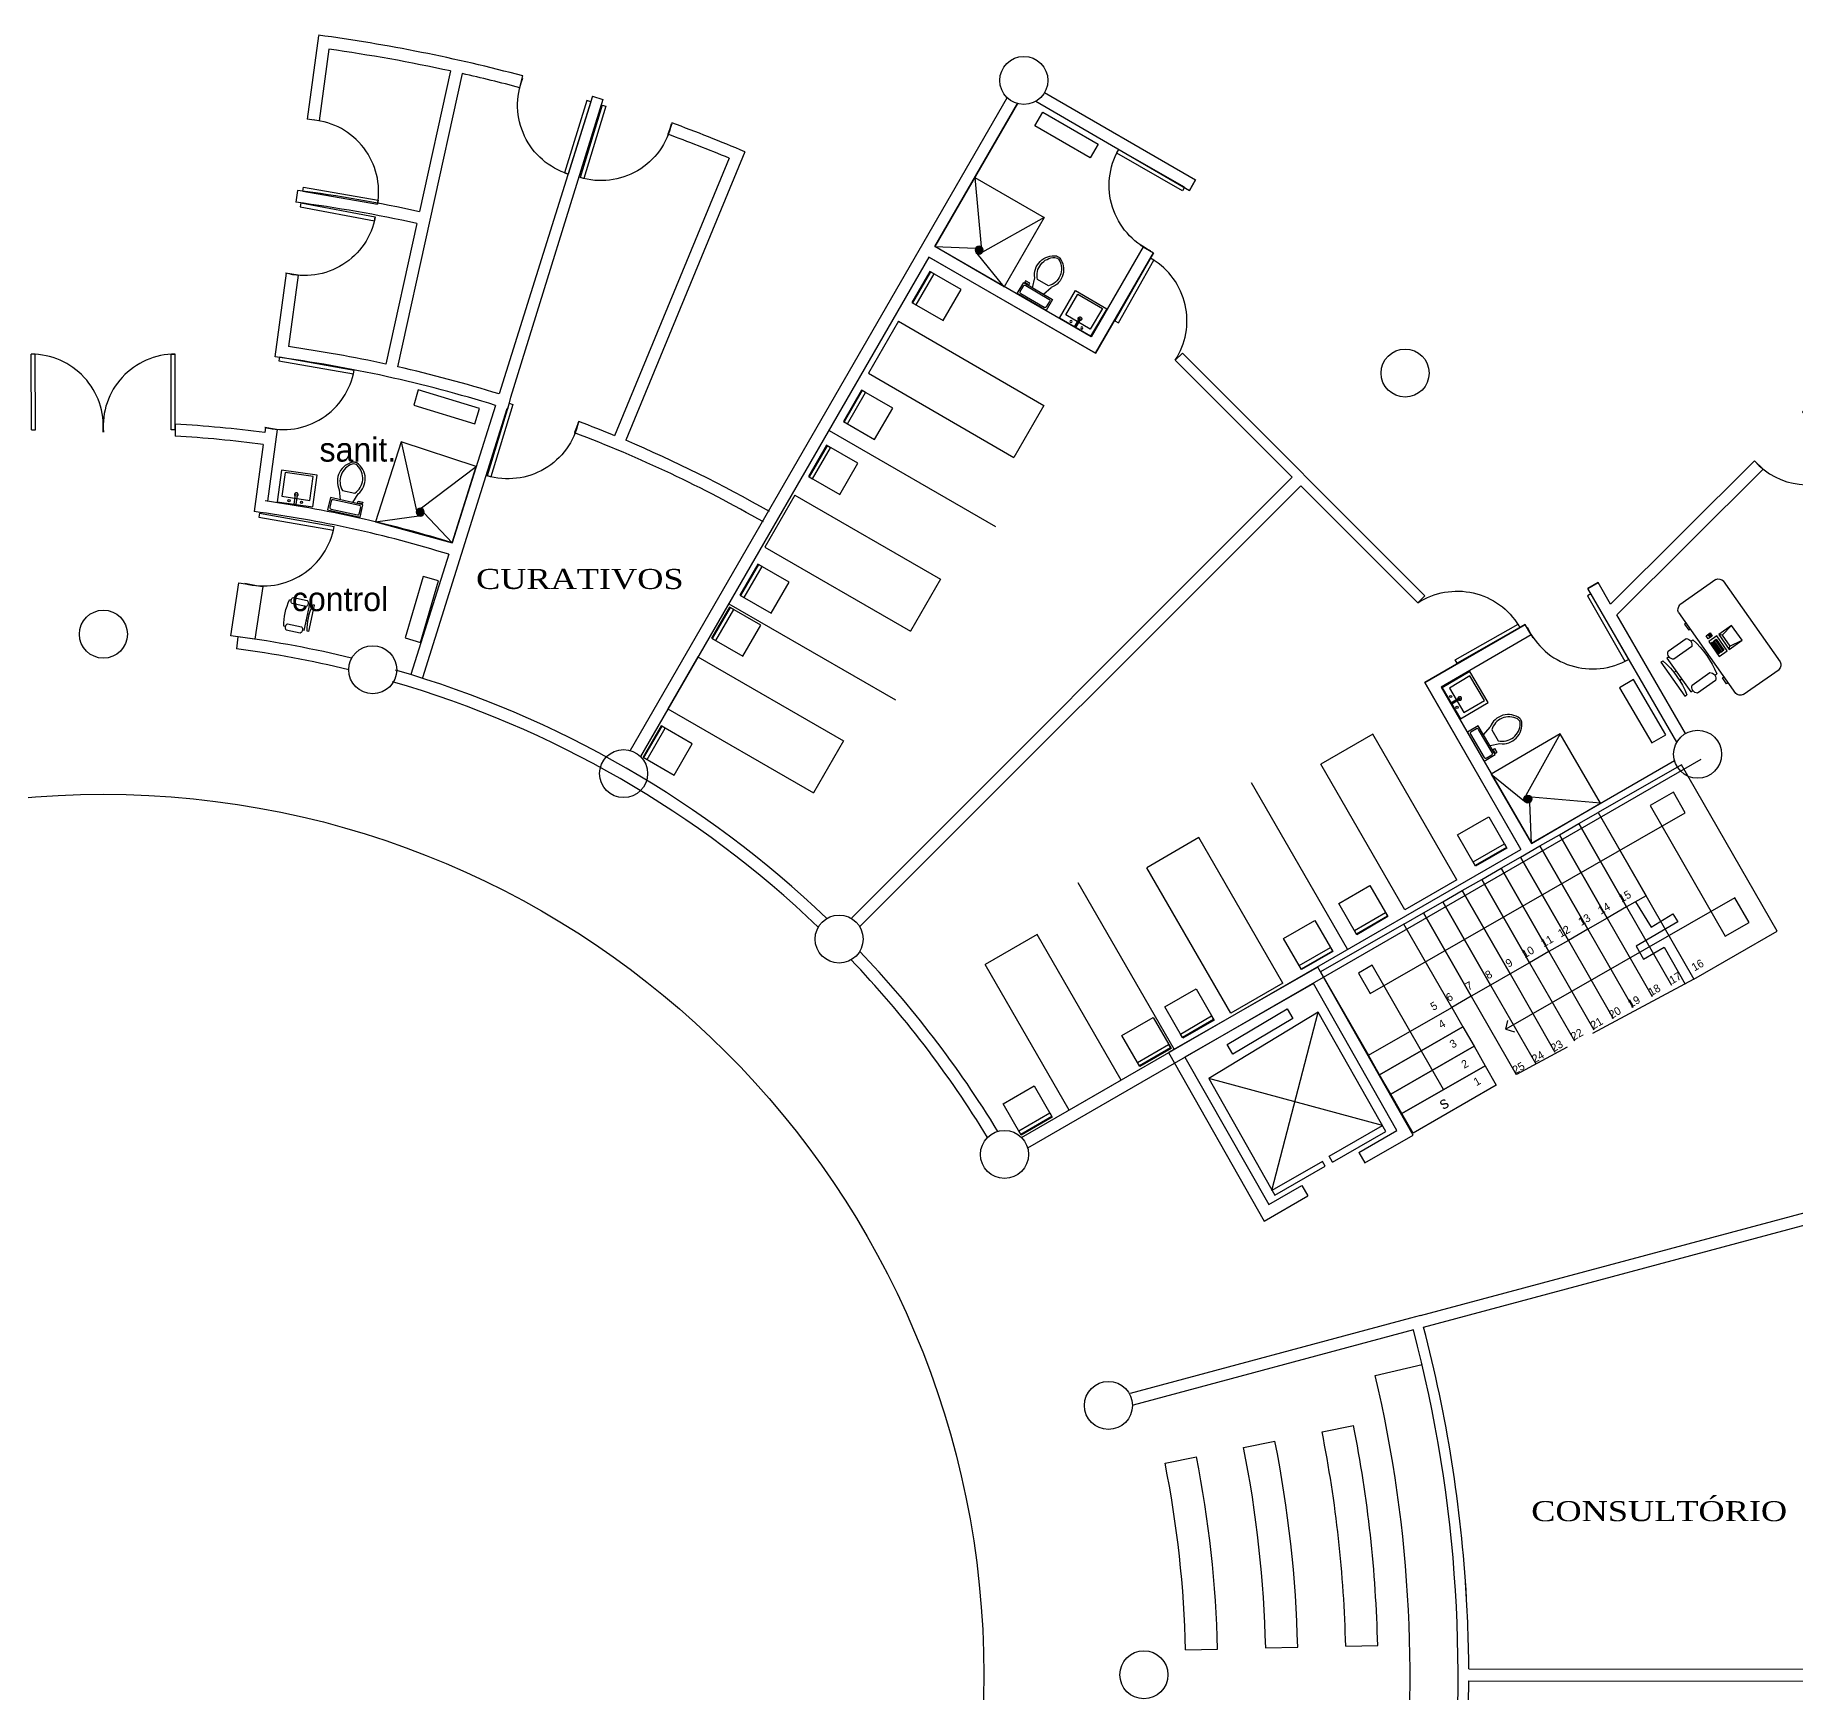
# Model space of a CAD drawing. Header units: millimetres. Extents: x 9 to 248, y 25 to 124.
# Drawn here: x 210.83 to 232.83, y 79.94 to 100.65 of the extents above; entities that cross this region are included whole.
import ezdxf

# ---------------------------------------------------------------- set-up
doc = ezdxf.new("R2010")
doc.units = ezdxf.units.MM
doc.header["$LTSCALE"] = 0.8
doc.header["$MEASUREMENT"] = 0
for name, pattern in [('ACAD_ISO02W100', [15, 12, -3]), ('ACAD_ISO08W100', [36, 24, -3, 6, -3]), ('DASHED2', [9.525, 6.35, -3.175])]:
    doc.linetypes.add(name, pattern=pattern)
for name, color, linetype in [('cancel', 2, 'Continuous'), ('COLUMNAS', 5, 'Continuous'), ('letrero', 4, 'Continuous'), ('MUEBLES', 2, 'Continuous'), ('MUROS', 6, 'Continuous')]:
    doc.layers.add(name, color=color, linetype=linetype)
doc.layers.add('LUMINARIAS', color=7, linetype='Continuous', lineweight=30)
doc.styles.add('Estilo 01', font='times.ttf', dxfattribs={"width": 1.2})
doc.styles.get("Standard").update_dxf_attribs({"font": 'bgothl.ttf'})
doc.linetypes.add('ZIGZAG', pattern='A,0.00254,-5.08,[131,ltypeshp.shx,S=5.08,R=0,X=-5.08,Y=0],-10.16,[131,ltypeshp.shx,S=5.08,R=180,X=5.08,Y=0],-5.08', length=20.32254)

# ---------------------------------------------------------------- blocks, each defined once
blk = doc.blocks.new('COLUMNA')
at = {"layer": 'COLUMNAS', "ltscale": 0.15}
blk.add_circle((78.551, 72.792), 0.3, dxfattribs=at)
blk = doc.blocks.new('elev.01')
at = {"layer": 'MUEBLES', "ltscale": 0.15}
for p, q in [((83.206, 70.564), (81.836, 69.737)), ((82.627, 68.336), (83.206, 70.564)), ((84.006, 69.146), (81.836, 69.737)), ((83.343, 68.763), (84.006, 69.146)), ((83.257, 68.699), (82.627, 68.336)), ((83.291, 68.639), (83.257, 68.699)), ((83.385, 68.69), (83.343, 68.763))]:
    blk.add_line(p, q, dxfattribs=at)
blk.add_lwpolyline([(82.067, 70.159), (82.817, 70.606), (82.889, 70.486), (82.139, 70.038)], close=True, dxfattribs=at)
for points in [[(83.385, 68.69), (84.049, 69.072), (83.206, 70.564)], [(81.836, 69.737), (82.661, 68.276), (83.291, 68.639)]]:
    blk.add_lwpolyline(points, dxfattribs=at)
at = {"layer": 'MUROS', "ltscale": 0.15}
for p, q in [((83.713, 68.811), (84.186, 69.084)), ((83.788, 68.681), (84.39, 69.029)), ((83.713, 68.811), (83.788, 68.681)), ((82.528, 67.954), (83.073, 68.268)), ((82.586, 68.16), (82.998, 68.398)), ((82.998, 68.398), (83.073, 68.268))]:
    blk.add_line(p, q, dxfattribs=at)
for points in [[(84.39, 69.029), (83.2, 71.127), (81.335, 70.058), (82.528, 67.954)], [(84.186, 69.084), (83.145, 70.923), (81.54, 70.002), (82.586, 68.16)]]:
    blk.add_lwpolyline(points, dxfattribs=at)
blk = doc.blocks.new('escalera02')
at = {"layer": 'MUEBLES', "ltscale": 0.15}
for p, q in [((87.643, 73.311), (87.353, 73.144)), ((87.79, 73.055), (87.643, 73.311)), ((83.854, 70.795), (87.79, 73.055)), ((87.353, 73.144), (88.288, 71.515)), ((88.411, 71.993), (85.55, 70.351)), ((88.587, 71.686), (88.411, 71.993)), ((88.288, 71.515), (88.587, 71.686)), ((83.879, 71.149), (83.707, 71.051)), ((83.707, 71.051), (83.854, 70.795)), ((84.771, 69.596), (83.879, 71.149)), ((85.55, 70.351), (85.575, 70.459)), ((85.55, 70.351), (85.656, 70.318))]:
    blk.add_line(p, q, dxfattribs=at)
at = {"layer": 'MUEBLES', "linetype": 'ACAD_ISO02W100', "ltscale": 0.15}
for p, q in [((86.815, 71.738), (87.376, 70.761)), ((87.058, 71.878), (87.619, 70.901)), ((86.573, 71.599), (87.134, 70.622)), ((86.087, 71.32), (86.648, 70.343)), ((86.33, 71.46), (86.891, 70.483)), ((85.844, 71.181), (86.405, 70.204)), ((85.358, 70.902), (85.919, 69.925)), ((85.601, 71.041), (86.162, 70.064)), ((87.899, 70.977), (85.68, 69.786)), ((85.116, 70.763), (85.677, 69.785))]:
    blk.add_line(p, q, dxfattribs=at)
at = {"layer": 'MUEBLES', "ltscale": 0.15}
for points in [[(87.899, 70.977), (88.939, 71.574), (87.744, 73.655), (86.704, 73.058)], [(87.301, 72.017), (87.058, 71.878), (86.461, 72.919), (86.704, 73.058)], [(87.058, 71.878), (86.815, 71.738), (86.218, 72.779), (86.461, 72.919)], [(86.573, 71.599), (86.33, 71.46), (85.732, 72.5), (85.975, 72.64)], [(86.815, 71.738), (86.573, 71.599), (85.975, 72.64), (86.218, 72.779)], [(86.33, 71.46), (86.087, 71.32), (85.489, 72.361), (85.732, 72.5)], [(85.844, 71.181), (85.601, 71.041), (85.004, 72.082), (85.247, 72.222)], [(86.087, 71.32), (85.844, 71.181), (85.247, 72.222), (85.489, 72.361)], [(85.358, 70.902), (85.116, 70.763), (84.518, 71.803), (84.761, 71.943)], [(85.601, 71.041), (85.358, 70.902), (84.761, 71.943), (85.004, 72.082)], [(85.116, 70.763), (84.873, 70.623), (84.275, 71.664), (84.518, 71.803)], [(83.832, 70.026), (84.873, 70.623), (84.275, 71.664), (83.235, 71.066)], [(83.972, 69.783), (83.832, 70.026), (84.873, 70.623), (85.012, 70.38)], [(84.111, 69.54), (83.972, 69.783), (85.012, 70.38), (85.152, 70.138)], [(84.25, 69.297), (84.111, 69.54), (85.152, 70.138), (85.291, 69.895)], [(84.39, 69.054), (84.25, 69.297), (85.291, 69.895), (85.43, 69.652)]]:
    blk.add_lwpolyline(points, close=True, dxfattribs=at)
at = {"layer": 'MUEBLES', "linetype": 'DASHED2', "ltscale": 0.15}
blk.add_lwpolyline([(87.169, 71.941), (87.366, 71.626), (87.635, 71.794), (87.699, 71.691), (87.175, 71.39), (87.268, 71.227), (87.527, 71.375), (87.791, 70.915)], dxfattribs=at)
at = {"layer": 'MUEBLES', "ltscale": 0.15, "attachment_point": 1, "rotation": 29.861}
for s, insert, char_height, width in [('14', (86.685, 71.867), 0.1, 0.4085), ('15', (86.947, 72.018), 0.1, 0.4085), ('13', (86.44, 71.726), 0.1, 0.4085), ('11', (85.973, 71.459), 0.1, 0.4085), ('12', (86.186, 71.581), 0.1, 0.4085), ('10', (85.736, 71.322), 0.1, 0.4085), ('8', (85.277, 71.059), 0.1, 0.2575), ('9', (85.531, 71.205), 0.1, 0.2575), ('17', (87.576, 70.998), 0.1, 0.4085), ('16', (87.855, 71.158), 0.1, 0.4085), ('7', (85.032, 70.918), 0.1, 0.2575), ('18', (87.314, 70.848), 0.1, 0.4085), ('5', (84.592, 70.666), 0.1, 0.2575), ('6', (84.786, 70.777), 0.1, 0.2575), ('20', (86.821, 70.565), 0.1, 0.4085), ('19', (87.06, 70.702), 0.1, 0.4085), ('4', (84.692, 70.441), 0.1, 0.2575), ('21', (86.593, 70.433), 0.1, 0.4085), ('3', (84.833, 70.195), 0.1, 0.2575), ('23', (86.096, 70.149), 0.1, 0.4085), ('22', (86.347, 70.293), 0.1, 0.4085), ('2', (84.979, 69.942), 0.1, 0.2575), ('24', (85.86, 70.013), 0.1, 0.4085), ('1', (85.132, 69.725), 0.1, 0.2575), ('25', (85.618, 69.874), 0.1, 0.4085), ('s', (84.69, 69.471), 0.15, 0.2575)]:
    blk.add_mtext(s, dxfattribs=dict(at, insert=insert, char_height=char_height, width=width))
blk = doc.blocks.new('CAMA')
at = {"layer": 'MUEBLES', "ltscale": 0.15}
for p, q in [((245.018, 69.714), (246.068, 71.533)), ((246.068, 71.533), (246.718, 71.158)), ((245.668, 69.339), (246.718, 71.158)), ((245.018, 69.714), (245.668, 69.339))]:
    blk.add_line(p, q, dxfattribs=at)
blk = doc.blocks.new('SILLA')
at = {"layer": 'MUEBLES', "ltscale": 0.15}
for points in [[(245.006, 69.762), (245.231, 70.152), (244.841, 70.377), (244.616, 69.987)], [(245.035, 69.814), (244.646, 70.039), (244.621, 69.995), (245.01, 69.77)]]:
    blk.add_lwpolyline(points, close=True, dxfattribs=at)
blk = doc.blocks.new('p.01')
at = {"layer": 'MUEBLES', "ltscale": 0.15}
for p, q in [((245.802, 88.045), (244.982, 87.572)), ((245.802, 88.045), (245.777, 88.088)), ((244.959, 87.616), (244.982, 87.572))]:
    blk.add_line(p, q, dxfattribs=at)
blk.add_lwpolyline([(245.777, 88.088), (244.959, 87.616)], dxfattribs=at)
blk.add_arc((245.762, 88.022), 0.9, 115.2198, 210, dxfattribs=at)
at = {"layer": 'MUROS', "ltscale": 0.15}
blk.add_line((245.247, 88.764), (245.377, 88.839), dxfattribs=at)
blk = doc.blocks.new('puertas')
at = {"layer": 'MUEBLES', "ltscale": 0.15}
for p, q in [((314.409, 92.195), (314.457, 92.21)), ((314.409, 92.195), (314.682, 91.289)), ((314.729, 91.305), (314.682, 91.289))]:
    blk.add_line(p, q, dxfattribs=at)
blk.add_lwpolyline([(314.457, 92.21), (314.729, 91.305)], dxfattribs=at)
blk.add_arc((314.422, 92.151), 0.9, 286.7465, 21.5267, dxfattribs=at)
blk = doc.blocks.new('pu.01')
at = {"layer": 'MUEBLES', "ltscale": 0.15}
for p, q in [((319.646, 89.039), (319.596, 89.04)), ((319.598, 88.094), (319.596, 89.04)), ((321.345, 89.04), (321.395, 89.041)), ((321.395, 88.095), (321.395, 89.041)), ((319.598, 88.094), (319.648, 88.094)), ((321.395, 88.095), (321.345, 88.095))]:
    blk.add_line(p, q, dxfattribs=at)
for points in [[(319.648, 88.094), (319.646, 89.039)], [(321.345, 88.095), (321.345, 89.04)]]:
    blk.add_lwpolyline(points, dxfattribs=at)
for centre, start, end in [((319.597, 88.14), 355.3312, 90.1113), ((321.395, 88.141), 89.9467, 184.7269)]:
    blk.add_arc(centre, 0.9, start, end, dxfattribs=at)
blk = doc.blocks.new('reg.')
at = {"layer": 'cancel', "ltscale": 0.15}
for p, q in [((306.216, 99.43), (305.879, 99.014)), ((305.869, 98.991), (305.904, 98.931)), ((305.876, 98.999), (305.915, 98.932)), ((305.884, 99.006), (305.924, 98.936)), ((305.893, 99.009), (305.932, 98.943)), ((305.904, 99.011), (305.938, 98.951)), ((305.916, 99.009), (305.943, 98.963)), ((306.718, 98.565), (305.947, 98.996)), ((305.351, 98.928), (305.861, 98.946)), ((305.853, 98.063), (305.929, 98.928)), ((305.865, 98.979), (305.891, 98.933))]:
    blk.add_line(p, q, dxfattribs=at)
blk.add_lwpolyline([(306.718, 98.565), (306.216, 99.43), (305.351, 98.928), (305.853, 98.063)], close=True, dxfattribs=at)
for radius in [0.05, 0.04]:
    blk.add_circle((305.904, 98.971), radius, dxfattribs=at)
blk = doc.blocks.new('Toilet - top')
for p, q in [((-10, -8.5), (-8, -8.5)), ((-10, -9.5), (-10, -8.5)), ((-7, -9.5), (-10, -9.5)), ((-8, -8.5), (-8, -8)), ((-7, -8), (-7, -9.5)), ((-4, -8), (-6, -14)), ((4, -8), (6, -14)), ((9.5, -6), (9.5, -2)), ((4, -14), (-4, -14))]:
    blk.add_line(p, q)
blk.add_lwpolyline([(10.5, -8), (10.5, 0), (-10.5, 0), (-10.5, -8)], close=True)
for points in [[(-9.5, -2), (-9.5, -6)], [(8.5, -1), (-8.5, -1)], [(-8.5, -7), (8.5, -7)]]:
    blk.add_lwpolyline(points)
for centre, radius, start, end in [((-8.6, -1.9), 0.884, 81.8699, 188.1301), ((-8.6, -6.1), 0.884, 171.8699, 278.1301), ((8.6, -1.9), 0.884, 351.8699, 98.1301), ((8.6, -6.1), 0.884, 261.8699, 8.1301), ((3.5, -21.6), 12.2, 141.4691, 247.9714), ((4.2, -21.8), 11.3, 136.3677, 238.9468), ((-3.5, -21.6), 12.2, 292.0284, 38.5307), ((-4.2, -21.8), 11.3, 301.053, 43.6321), ((0, -27.9), 4, 245.7318, 294.2682), ((0, -29), 4, 254.8605, 285.1395)]:
    blk.add_arc(centre, radius, start, end)
blk = doc.blocks.new('lav.')
at = {"layer": 'MUEBLES', "ltscale": 0.15}
for points in [[(283.552, 48.153), (284.002, 48.153), (284.002, 48.553), (283.552, 48.553)], [(283.599, 48.178), (283.955, 48.178), (283.955, 48.477), (283.599, 48.477)], [(283.767, 48.553), (283.788, 48.553), (283.788, 48.431), (283.767, 48.431)]]:
    blk.add_lwpolyline(points, close=True, dxfattribs=at)
for centre in [(283.699, 48.517), (283.856, 48.517)]:
    blk.add_circle(centre, 0.0136, dxfattribs=at)
at = {"layer": 'MUEBLES', "linetype": 'ACAD_ISO08W100', "ltscale": 0.15}
blk.add_arc((283.777, 48.431), 0.0229, 118.3923, 61.6077, dxfattribs=at)
blk = doc.blocks.new('banca')
at = {"layer": 'cancel', "ltscale": 0.15}
blk.add_lwpolyline([(306.602, 97.421), (306.702, 97.248), (307.394, 97.65), (307.293, 97.823)], close=True, dxfattribs=at)
blk = doc.blocks.new('PUERTA22')
at = {"layer": 'MUEBLES', "ltscale": 0.15}
blk.add_lwpolyline([(245.042, 89.518), (244.592, 90.298), (244.549, 90.273), (244.999, 89.493)], close=True, dxfattribs=at)
blk.add_arc((244.999, 89.493), 0.9, 26.3729, 118.4089, dxfattribs=at)
blk = doc.blocks.new('reg01')
at = {"layer": 'cancel', "ltscale": 0.15}
for p, q in [((316.778, 87.945), (316.586, 87.083)), ((315.84, 87.634), (316.523, 87.115)), ((316.551, 87.03), (316.527, 87.106)), ((316.561, 87.034), (316.536, 87.108)), ((316.569, 87.041), (316.547, 87.107)), ((316.139, 86.684), (316.491, 87.052)), ((316.519, 87.033), (316.502, 87.084)), ((316.531, 87.029), (316.509, 87.095)), ((316.542, 87.028), (316.517, 87.102)), ((317.1, 86.947), (316.555, 87.02)), ((316.576, 87.052), (316.559, 87.102))]:
    blk.add_line(p, q, dxfattribs=at)
blk.add_lwpolyline([(316.778, 87.945), (317.1, 86.947), (316.139, 86.684), (315.839, 87.638)], close=True, dxfattribs=at)
for radius in [0.05, 0.04]:
    blk.add_circle((316.539, 87.068), radius, dxfattribs=at)
blk = doc.blocks.new('Chair - Desk')
at = {"linetype": 'Continuous'}
for p, q in [((-8.5, 0), (-8.5, -1)), ((-8.5, 0), (8.5, 0)), ((8.5, 0), (8.5, -1)), ((-10.5, -5), (-10.5, -14)), ((-8.5, -3), (-8.5, -4)), ((-8.5, -3), (8.5, -3)), ((-6.5, -14), (-6.5, -5)), ((-2, -3), (-2, -1.9355)), ((2, -1.9576), (2, -3)), ((6.5, -5), (6.5, -14)), ((8.5, -3), (8.5, -4)), ((10.5, -14), (10.5, -5)), ((-8.5, -15), (-8.5, -16)), ((8.5, -15), (8.5, -16))]:
    blk.add_line(p, q, dxfattribs=at)
for centre, radius, start, end in [((-8.5, -6.5), 2.5, 36.8699, 143.1301), ((0, 34.625), 36.625, 256.5803, 283.4197), ((8.5, -6.5), 2.5, 36.8699, 143.1301), ((-8.5, -12.5), 2.5, 216.8699, 323.1301), ((0, 19.625), 36.625, 256.5803, 283.4197), ((8.5, -12.5), 2.5, 216.8699, 323.1301)]:
    blk.add_arc(centre, radius, start, end, dxfattribs=at)
blk = doc.blocks.new('escr')
at = {"linetype": 'Continuous'}
for p, q in [((-0.76, -0.213), (-0.76, 0.336)), ((-0.692, 0.404), (0.543, 0.404)), ((0.611, 0.336), (0.611, -0.213)), ((-0.198, -0.03), (-0.198, 0.168)), ((-0.168, 0), (-0.198, 0.168)), ((-0.198, 0.168), (0.03, 0.168)), ((-0.198, -0.03), (-0.168, 0)), ((0, 0), (-0.168, 0)), ((0.03, 0.168), (0, 0)), ((0, 0), (0.03, -0.03)), ((0.03, 0.168), (0.03, -0.03)), ((0.03, -0.03), (-0.198, -0.03)), ((-0.198, -0.061), (0.03, -0.061)), ((-0.198, -0.183), (-0.198, -0.061)), ((0.03, -0.183), (-0.198, -0.183)), ((0, -0.091), (-0.168, -0.091)), ((-0.168, -0.091), (-0.168, -0.137)), ((0, -0.107), (-0.168, -0.107)), ((-0.168, -0.122), (0, -0.122)), ((-0.168, -0.137), (0, -0.137)), ((0, -0.152), (-0.168, -0.152)), ((-0.168, -0.152), (-0.168, -0.168)), ((-0.168, -0.168), (0, -0.168)), ((0, -0.137), (0, -0.091)), ((0, -0.168), (0, -0.152)), ((0.03, -0.061), (0.03, -0.183)), ((0.061, -0.107), (0.061, -0.168)), ((0.107, -0.107), (0.061, -0.107)), ((0.061, -0.168), (0.107, -0.168)), ((0.069, -0.122), (0.069, -0.137)), ((0.099, -0.122), (0.069, -0.122)), ((0.069, -0.137), (0.099, -0.137)), ((0.084, -0.122), (0.084, -0.137)), ((0.099, -0.137), (0.099, -0.122)), ((0.107, -0.168), (0.107, -0.107)), ((0.543, -0.282), (-0.692, -0.282)), ((-0.532, -0.282), (-0.532, -0.305)), ((-0.532, -0.305), (-0.44, -0.305)), ((-0.44, -0.305), (-0.44, -0.282)), ((-0.418, -0.393), (-0.418, -0.667)), ((-0.357, -0.362), (-0.357, -0.332)), ((-0.296, -0.667), (-0.296, -0.393)), ((0.1, -0.393), (0.1, -0.667)), ((0.161, -0.362), (0.161, -0.332)), ((0.222, -0.667), (0.222, -0.393)), ((0.291, -0.305), (0.291, -0.282)), ((0.383, -0.305), (0.291, -0.305)), ((0.383, -0.282), (0.383, -0.305)), ((-0.357, -0.728), (-0.357, -0.698)), ((0.161, -0.728), (-0.357, -0.728)), ((-0.357, -0.82), (-0.357, -0.789)), ((0.161, -0.82), (-0.357, -0.82)), ((-0.159, -0.76), (-0.159, -0.728)), ((-0.037, -0.728), (-0.037, -0.761)), ((0.161, -0.728), (0.161, -0.698)), ((0.161, -0.82), (0.161, -0.789))]:
    blk.add_line(p, q, dxfattribs=at)
for centre, radius, start, end in [((-0.68, 0.324), 0.0808, 98.1301, 171.8699), ((0.531, 0.324), 0.0808, 8.1301, 81.8699), ((-0.68, -0.202), 0.0808, 188.1301, 261.8699), ((0.531, -0.202), 0.0808, 278.1301, 351.8699), ((-0.357, -0.439), 0.0762, 36.8699, 143.1301), ((-0.098, -1.418), 1.116, 76.5803, 103.4197), ((0.161, -0.439), 0.0762, 36.8699, 143.1301), ((-0.357, -0.621), 0.0762, 216.8699, 323.1301), ((-0.098, -1.875), 1.116, 76.5803, 103.4197), ((0.161, -0.621), 0.0762, 216.8699, 323.1301)]:
    blk.add_arc(centre, radius, start, end, dxfattribs=at)
blk = doc.blocks.new('p')
at = {"layer": 'MUEBLES', "ltscale": 0.15}
for p, q in [((341.747, 97.963), (341.706, 97.935)), ((341.747, 97.963), (342.279, 97.181)), ((342.237, 97.154), (342.279, 97.181))]:
    blk.add_line(p, q, dxfattribs=at)
blk.add_lwpolyline([(341.706, 97.935), (342.237, 97.154)], dxfattribs=at)
blk.add_arc((341.773, 97.925), 0.9, 221.9623, 304.191, dxfattribs=at)

msp = doc.modelspace()

# ---------------------------------------------------------------- linework, layer by layer
at = {"layer": 'cancel', "ltscale": 0.15}
for p, q in [((227.577, 83.906), (228.161, 84.044)), ((226.911, 83.201), (227.304, 83.279)), ((225.931, 83.005), (226.323, 83.083)), ((224.95, 82.81), (225.342, 82.888)), ((226.207, 80.501), (226.607, 80.51)), ((227.207, 80.524), (227.607, 80.533)), ((225.207, 80.478), (225.607, 80.487))]:
    msp.add_line(p, q, dxfattribs=at)
for radius, start, end in [(16.326, 331.7572, 13.2442), (15.526, 1.3224, 11.271), (15.926, 1.3224, 11.2711), (14.526, 1.3224, 11.271), (14.926, 1.3224, 11.271), (13.526, 1.3225, 11.271), (13.926, 1.3224, 11.271)]:
    msp.add_arc((211.685, 80.166), radius, start, end, dxfattribs=at)
at = {"layer": 'MUEBLES', "linetype": 'ZIGZAG', "ltscale": 0.01}
for p, q in [((220.752, 95.711), (222.831, 94.511)), ((219.502, 93.546), (221.581, 92.346)), ((227.231, 89.232), (226.031, 91.311)), ((225.066, 87.982), (223.866, 90.061))]:
    msp.add_line(p, q, dxfattribs=at)
at = {"layer": 'MUEBLES', "ltscale": 0.15}
msp.add_lwpolyline([(213.579, 93.104), (213.28, 93.146), (213.378, 93.806), (213.676, 93.763)], close=True, dxfattribs=at)
at = {"layer": 'MUROS', "ltscale": 0.15}
for p, q in [((214.372, 100.642), (214.232, 99.601)), ((214.501, 100.475), (214.38, 99.581)), ((216.202, 100.319), (216.202, 100.319)), ((216.169, 100.17), (215.362, 96.508)), ((216.023, 100.202), (215.635, 98.445)), ((216.888, 99.994), (216.927, 100.14)), ((217.797, 99.889), (216.629, 96.168)), ((217.797, 99.889), (217.927, 99.848)), ((222.976, 99.871), (218.266, 91.713)), ((217.927, 99.848), (216.772, 96.123)), ((222.073, 98.008), (223.106, 99.796)), ((223.106, 99.796), (222.073, 98.008)), ((214.38, 99.581), (214.232, 99.601)), ((218.786, 99.542), (218.736, 99.412)), ((219.504, 99.113), (218.073, 95.646)), ((219.699, 99.194), (218.212, 95.588)), ((225.126, 98.786), (225.256, 98.711)), ((225.256, 98.711), (225.331, 98.841)), ((214.111, 98.711), (214.091, 98.563)), ((215.603, 98.298), (215.216, 96.54)), ((224.081, 96.676), (224.806, 97.932)), ((224.676, 98.007), (224.806, 97.932)), ((213.971, 97.675), (213.83, 96.63)), ((214.119, 97.651), (213.96, 97.677)), ((221.997, 97.876), (218.396, 91.638)), ((222.002, 97.876), (224.081, 96.676)), ((214.119, 97.651), (213.999, 96.759)), ((225.078, 96.588), (225.166, 96.677)), ((226.54, 95.126), (225.078, 96.588)), ((228.197, 93.646), (225.166, 96.677)), ((216.727, 95.98), (215.672, 92.619)), ((216.584, 96.025), (216.045, 94.307)), ((216.772, 96.123), (216.733, 95.978)), ((212.583, 95.79), (212.583, 95.64)), ((213.711, 95.748), (213.702, 95.686)), ((213.703, 95.749), (213.859, 95.725)), ((213.859, 95.725), (213.738, 94.826)), ((217.626, 95.824), (217.572, 95.684)), ((213.682, 95.537), (213.569, 94.698)), ((230.516, 93.542), (232.314, 95.33)), ((232.423, 95.228), (232.314, 95.33)), ((232.423, 95.228), (232.314, 95.33)), ((221.037, 89.624), (226.54, 95.126)), ((230.594, 93.408), (232.423, 95.228)), ((221.143, 89.517), (226.646, 95.02)), ((228.108, 93.558), (226.646, 95.02)), ((216, 94.164), (215.529, 92.663)), ((213.6, 93.77), (213.453, 93.799)), ((230.231, 93.736), (230.361, 93.811)), ((230.306, 93.606), (230.231, 93.736)), ((228.108, 93.558), (228.197, 93.646)), ((228.196, 92.561), (229.451, 93.286)), ((229.526, 93.156), (229.451, 93.286)), ((213.367, 93.134), (213.347, 92.984)), ((229.396, 90.482), (228.196, 92.561)), ((231.642, 91.601), (223.233, 86.746)), ((229.528, 90.554), (231.315, 91.586)), ((223.158, 86.876), (229.396, 90.477)), ((228.142, 84.653), (233.593, 86.114)), ((228.181, 84.508), (233.632, 85.969)), ((228.015, 84.619), (224.513, 83.681)), ((228.054, 84.474), (224.552, 83.536)), ((228.142, 84.653), (228.015, 84.619)), ((228.745, 80.241), (234.386, 80.236)), ((228.745, 80.091), (234.386, 80.086))]:
    msp.add_line(p, q, dxfattribs=at)
for points in [[(223.445, 99.934), (225.331, 98.841), (225.256, 98.711)], [(223.335, 99.824), (225.126, 98.786)], [(224.806, 97.932), (224.081, 96.676), (221.997, 97.876)], [(224.676, 98.007), (224.026, 96.881), (222.073, 98.008)], [(230.516, 93.542), (230.361, 93.811), (230.231, 93.736)], [(231.344, 91.816), (230.306, 93.606)], [(229.451, 93.286), (228.196, 92.561), (229.396, 90.477)], [(231.454, 91.926), (230.594, 93.408)], [(229.526, 93.156), (228.401, 92.506), (229.528, 90.554)]]:
    msp.add_lwpolyline(points, dxfattribs=at)
msp.add_circle((211.686, 80.166), 11, dxfattribs=at)
for centre, radius, start, end in [((211.575, 79.945), 20.893, 75.1564, 82.3026), ((211.634, 80.075), 20.6, 77.6983, 81.9991), ((211.634, 80.075), 20.6, 75.2212, 77.2811), ((211.575, 79.945), 20.893, 67.1161, 69.8039), ((211.634, 80.075), 20.6, 67.5392, 69.8329), ((211.634, 80.075), 18.65, 77.7109, 82.4276), ((211.634, 80.075), 18.8, 77.7099, 82.4266), ((211.634, 80.075), 16.7, 72.7567, 82.4421), ((211.634, 80.075), 16.85, 77.7252, 81.9311), ((211.634, 80.075), 16.85, 72.7551, 77.2151), ((211.634, 80.075), 16.7, 72.222, 72.2421), ((211.686, 80.166), 15.65, 82.5967, 86.7145), ((211.634, 80.075), 16.7, 60.2071, 69.1694), ((211.634, 80.075), 16.85, 67.5307, 69.1694), ((211.686, 80.166), 15.5, 82.5996, 86.6827), ((211.634, 80.075), 16.85, 60.2071, 67.0206), ((211.634, 80.075), 14.9, 77.1677, 81.9991), ((211.634, 80.075), 14.75, 72.7804, 82.4604), ((211.634, 80.075), 14.9, 72.7784, 77.1677), ((211.566, 79.602), 13.651, 76.35, 82.4201), ((211.679, 80.118), 12.973, 76.3038, 82.6103), ((211.723, 80.216), 13.013, 46.2437, 73.8741), ((211.715, 80.205), 12.876, 46.2579, 73.8353), ((211.686, 80.166), 12.925, 31.284, 43.716), ((211.686, 80.166), 13.075, 31.2766, 43.7234), ((211.685, 80.166), 16.926, 330.256, 14.7454), ((211.348, 80.105), 17.399, 3.345, 14.6577), ((211.541, 80.15), 17.204, 0.3042, 4.1523), ((211.67, 80.156), 17.075, 354.6181, 359.7803)]:
    msp.add_arc(centre, radius, start, end, dxfattribs=at)

# ---------------------------------------------------------------- block references
at = {"layer": 'cancel', "xscale": -1, "rotation": 180.0745858812617}
for name in ['banca', 'reg.']:
    msp.add_blockref(name, (-83.406, 196.538), dxfattribs=at)
at = {"layer": 'cancel'}
for name, p, rotation in [('banca', (496.967, -61.487), 133.1043933611117), ('banca', (59.685, -188.36), 43.41274025887667), ('banca', (329.114, -214.584), 90.12352655727898), ('reg.', (329.114, -214.584), 90.12352655727898)]:
    msp.add_blockref(name, p, dxfattribs=dict(at, rotation=rotation))
at = {"layer": 'cancel', "xscale": -1}
msp.add_blockref('reg01', (532.184, 7.624), dxfattribs=at)
at = {"layer": 'COLUMNAS'}
for p, rotation in [((246.95, -4.339), 59.99999999999999), ((246.95, -4.339), 59.99999999999997), ((223.877, -10.587), 45), ((284.478, 14.615), 89.99999999999999), ((265.032, -1.992), 74.99999999999999), ((199.973, -10.649), 30), ((199.973, -10.649), 29.99999999999996), ((241.95, -12.999), 59.99999999999997), ((216.806, -17.658), 44.99999999999997), ((191.313, -15.649), 30), ((117.227, 87.603), 314.9999999999999), ((117.67, 84.238), 314.9999999999999)]:
    msp.add_blockref('COLUMNA', p, dxfattribs=dict(at, rotation=rotation))
at = {"layer": 'MUEBLES', "xscale": -1}
for name, p, rotation in [('p.01', (187.682, -159.562), 283.0575820207076), ('p.01', (-20.873, 186.058), 180.1714830003275), ('lav.', (3.75, 282.619), 149.5637118360604), ('p.01', (186.52, -163.287), 283.0575820207076), ('escr', (231.909, 93.155), 305.1150753045893)]:
    msp.add_blockref(name, p, dxfattribs=dict(at, rotation=rotation))
at = {"layer": 'MUEBLES', "ltscale": 0.15, "yscale": 0.01984375000000001, "zscale": 0.01984375}
for name, p, xscale, rotation in [('Toilet - top', (223.284, 97.317), -0.01984375000000001, 149.5967573876977), ('Toilet - top', (214.691, 94.673), 0.01984375000000001, 167.5595166064035), ('Chair - Desk', (214.287, 93.363), -0.01984375000000001, 257.8260095934349), ('Toilet - top', (228.833, 91.761), 0.01984375000000001, 120.6013550508429)]:
    msp.add_blockref(name, p, dxfattribs=dict(at, xscale=xscale, rotation=rotation))
at = {"layer": 'MUEBLES'}
for name, p, rotation in [('SILLA', (152.026, 342.315), 270), ('CAMA', (151.904, 342.093), 270), ('p.01', (458.715, 5.909), 139.9603592119032), ('SILLA', (151.17, 340.831), 270), ('SILLA', (150.733, 340.142), 270), ('p.01', (458.465, 3.956), 139.9603592119032), ('lav.', (501.876, 102.509), 171.8276925695948), ('CAMA', (150.611, 339.921), 270), ('SILLA', (149.877, 338.658), 270), ('SILLA', (149.877, 338.658), 270.0000000000006), ('SILLA', (149.522, 338.121), 270), ('p.01', (317.578, -152.393), 89.82851699967254), ('CAMA', (149.4, 337.9), 270), ('lav.', (414.905, -127.131), 120.6344006024803), ('SILLA', (148.666, 336.637), 270)]:
    msp.add_blockref(name, p, dxfattribs=dict(at, rotation=rotation))
at = {"layer": 'MUEBLES', "xscale": -1}
for name, p in [('CAMA', (473.613, 20.384)), ('SILLA', (473.835, 20.506)), ('CAMA', (471.441, 19.091)), ('SILLA', (472.351, 19.65)), ('SILLA', (471.662, 19.213)), ('CAMA', (469.42, 17.88)), ('SILLA', (470.178, 18.357)), ('SILLA', (469.641, 18.002)), ('SILLA', (468.157, 17.146))]:
    msp.add_blockref(name, p, dxfattribs=at)
at = {"layer": 'MUEBLES', "linetype": 'ACAD_ISO02W100'}
for name in ['escalera02', 'elev.01']:
    msp.add_blockref(name, (143.659, 17.88), dxfattribs=at)
at = {"layer": 'MUROS', "xscale": -1}
for p, rotation in [((531.367, 4.883), 359.5000000000006), ((271.822, 421.086), 96.2054895507053)]:
    msp.add_blockref('puertas', p, dxfattribs=dict(at, rotation=rotation))
at = {"layer": 'MUROS', "rotation": 63.28546325819089}
msp.add_blockref('puertas', (155.192, -223.592), dxfattribs=at)
at = {"layer": 'MUROS', "ltscale": 0.15, "rotation": 300.4608173158333}
msp.add_blockref('PUERTA22', (22.981, 262.896), dxfattribs=at)
at = {"layer": 'MUROS'}
for name, p in [('pu.01', (-108.812, 7.624)), ('p', (-108.79, -1.993))]:
    msp.add_blockref(name, p, dxfattribs=at)
at = {"layer": 'MUROS', "ltscale": 0.15, "xscale": -1, "rotation": 329.5391826841656}
msp.add_blockref('PUERTA22', (394.416, -108.539), dxfattribs=at)

# ---------------------------------------------------------------- texts
at = {"layer": 'letrero', "color": 0, "ltscale": 0.15, "char_height": 0.3, "width": 2.4366, "attachment_point": 1}
for s, insert in [('sanit.', (214.386, 95.622)), ('control', (214.04, 93.754))]:
    msp.add_mtext(s, dxfattribs=dict(at, insert=insert))
at = {"layer": 'LUMINARIAS', "ltscale": 0.15, "style": 'Estilo 01', "width": 1.2}
for s, p in [('CURATIVOS', (216.342, 93.731)), ('CONSULTÓRIO', (229.525, 82.085))]:
    msp.add_text(s, height=0.25, dxfattribs=at).set_placement(p)

doc.saveas('drawing.dxf')
